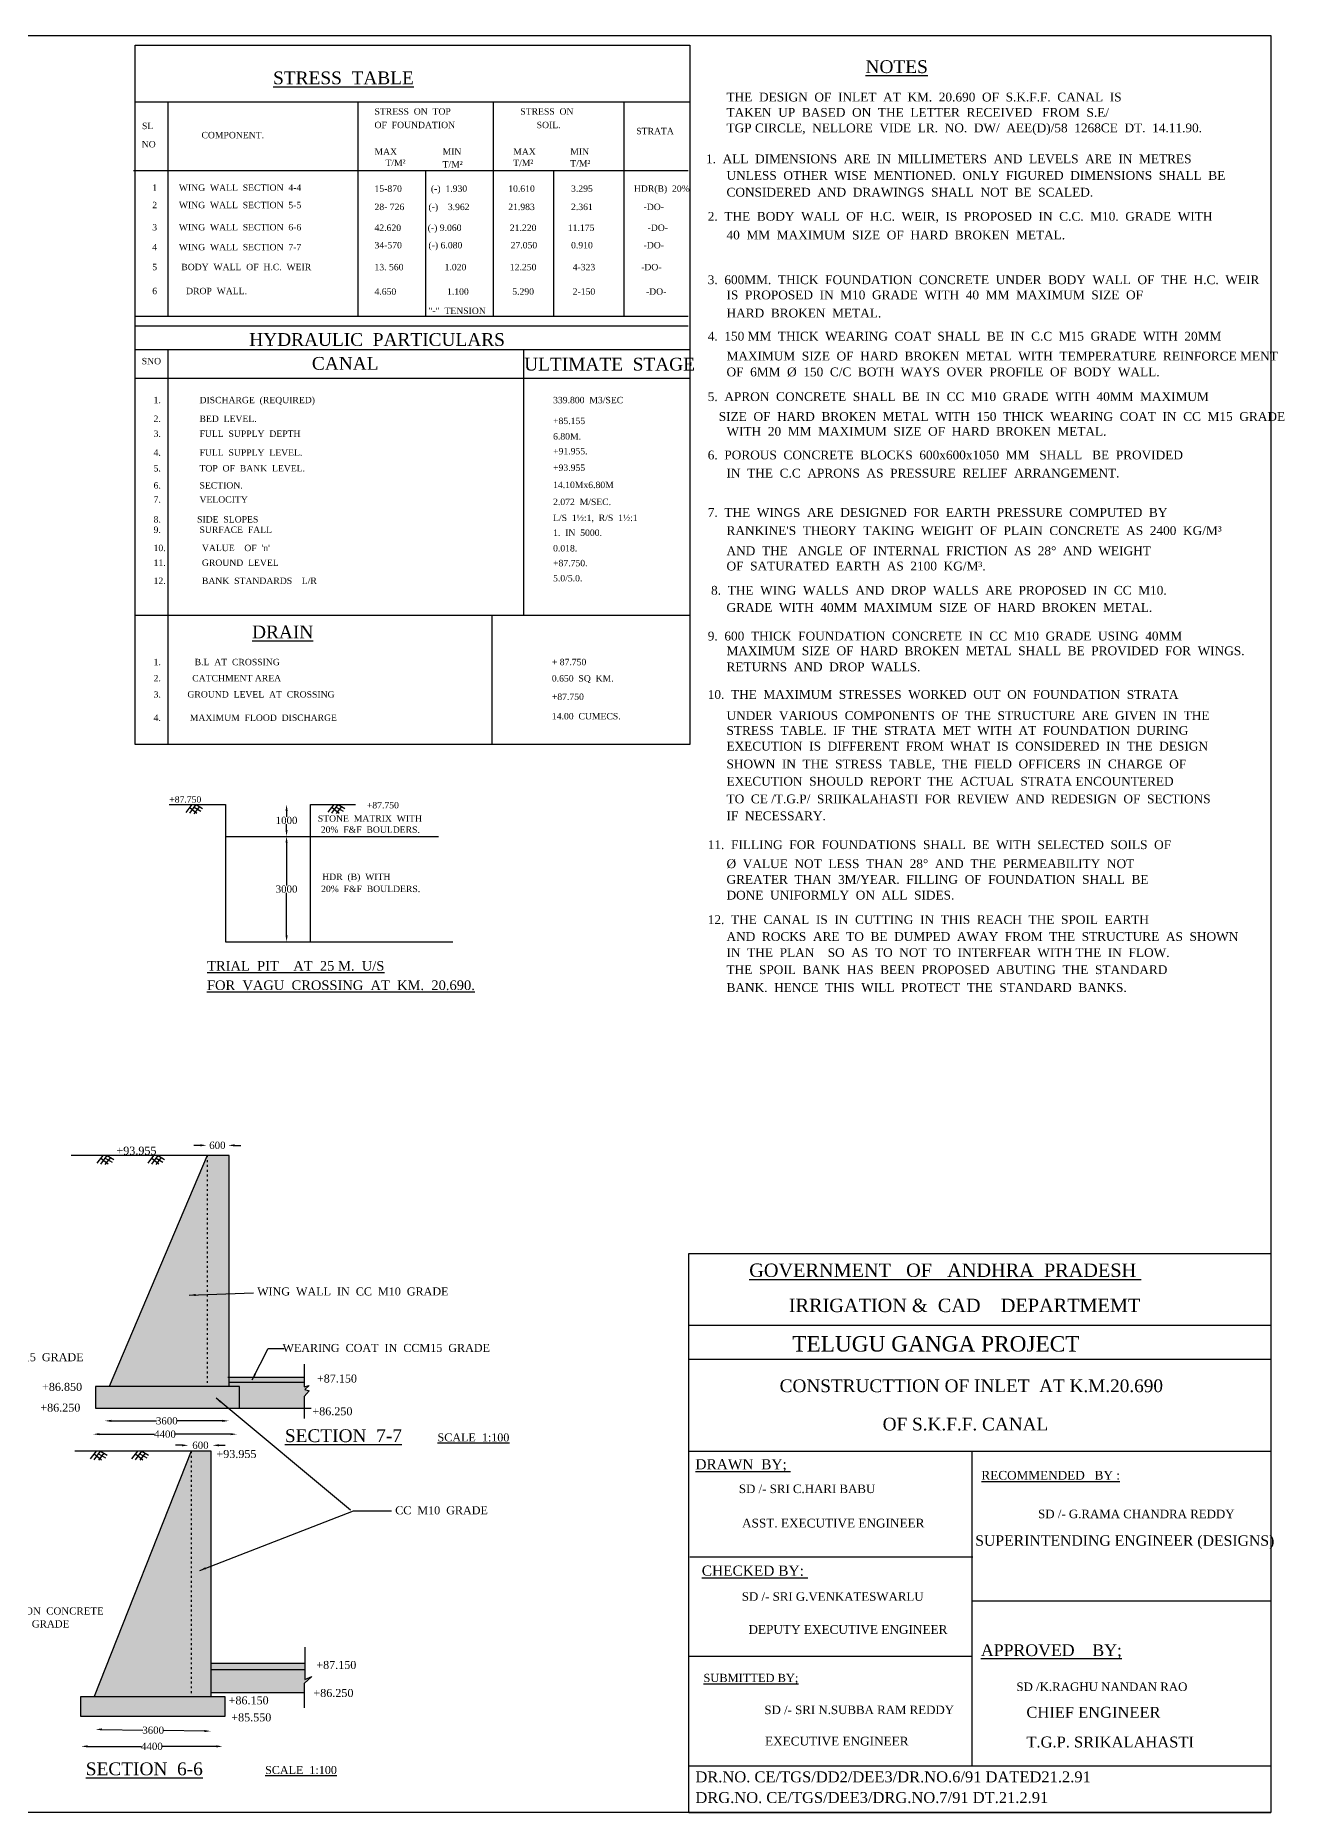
# Model space of a CAD drawing. Header units: millimetres. Extents: x 8946 to 179991, y 2465 to 113489.
# Drawn here: x 101933 to 179991, y 2465 to 113489 of the extents above; entities that cross this region are included whole.
import ezdxf

# ---------------------------------------------------------------- set-up
doc = ezdxf.new("R2010")
doc.units = ezdxf.units.MM
doc.header["$MEASUREMENT"] = 0
doc.header["$PDMODE"] = 66
doc.header["$PDSIZE"] = 170
doc.linetypes.add('ACAD_ISO03W100', pattern=[30, 12, -18])
for name, color, linetype in [('DIM', 5, 'Continuous'), ('DOT LINE', 3, 'ACAD_ISO03W100'), ('DWG. LINE', 1, 'Continuous'), ('HATCH', 2, 'Continuous'), ('RAILING', 4, 'Continuous'), ('TEXT', 7, 'Continuous')]:
    doc.layers.add(name, color=color, linetype=linetype)
doc.layers.add('TITLE', color=7, linetype='Continuous', lineweight=30)
doc.styles.get("Standard").update_dxf_attribs({"font": 'TIMES.TTF', "height": 450})
doc.dimstyles.get("Standard").update_dxf_attribs({"dimtxt": 450, "dimasz": 400, "dimexe": 0.18, "dimexo": 0.0625, "dimgap": 0.09, "dimtad": 0, "dimtih": 1, "dimtoh": 1, "dimdec": 1, "dimzin": 0, "dimdsep": 46, "dimtxsty": 'Standard', "dimcen": 0.09, "dimse1": 1, "dimse2": 1, "dimclrd": 5, "dimclre": 5, "dimclrt": 4, "dimadec": 0, "dimazin": 0, "dimtfac": 1, "dimtdec": 1, "dimtofl": 0, "dimtmove": 0, "dimatfit": 3, "dimfxl": 1, "dimtolj": 1, "dimtzin": 0, "dimarcsym": 0})

# ---------------------------------------------------------------- blocks, each defined once
blk = doc.blocks.new('*D61')
at = {"layer": 'Defpoints', "color": 0}
for p in [(112624, 44160), (113973, 44160), (113973, 44147)]:
    blk.add_point(p, dxfattribs=at)
at = {"layer": 'DIM', "color": 5, "lineweight": -2}
for p, q in [((112224, 44147), (111824, 44147)), ((114373, 44147), (114773, 44147))]:
    blk.add_line(p, q, dxfattribs=at)
at = {"layer": 'DIM', "color": 5}
for points in [[(112224, 44214), (112224, 44081), (112624, 44147)], [(114373, 44214), (114373, 44081), (113973, 44147)]]:
    blk.add_solid(points, dxfattribs=at)
at = {"layer": 'DIM', "color": 4, "insert": (113298, 44147), "char_height": 450, "attachment_point": 5}
blk.add_mtext('\\A1;600', dxfattribs=at)
blk = doc.blocks.new('*D62')
at = {"layer": 'Defpoints', "color": 0}
for p in [(106272, 26949), (114004, 26949), (114004, 26933)]:
    blk.add_point(p, dxfattribs=at)
at = {"layer": 'DIM', "color": 5, "lineweight": -2}
for p, q in [((106672, 26933), (109499, 26933)), ((113604, 26933), (110777, 26933))]:
    blk.add_line(p, q, dxfattribs=at)
at = {"layer": 'DIM', "color": 5}
for points in [[(106672, 27000), (106672, 26866), (106272, 26933)], [(113604, 27000), (113604, 26866), (114004, 26933)]]:
    blk.add_solid(points, dxfattribs=at)
at = {"layer": 'DIM', "color": 4, "insert": (110138, 26933), "char_height": 450, "attachment_point": 5}
blk.add_mtext('\\A1;3600', dxfattribs=at)
blk = doc.blocks.new('*D63')
at = {"layer": 'Defpoints', "color": 0}
for p in [(105527, 26125), (114521, 26125), (114521, 26100)]:
    blk.add_point(p, dxfattribs=at)
at = {"layer": 'DIM', "color": 5, "lineweight": -2}
for p, q in [((105927, 26100), (109376, 26100)), ((114121, 26100), (110671, 26100))]:
    blk.add_line(p, q, dxfattribs=at)
at = {"layer": 'DIM', "color": 5}
for points in [[(105927, 26167), (105927, 26034), (105527, 26100)], [(114121, 26167), (114121, 26034), (114521, 26100)]]:
    blk.add_solid(points, dxfattribs=at)
at = {"layer": 'DIM', "color": 4, "insert": (110024, 26100), "char_height": 450, "attachment_point": 5}
blk.add_mtext('\\A1;4400', dxfattribs=at)
blk = doc.blocks.new('*D64')
at = {"layer": 'Defpoints', "color": 0}
for p in [(111484, 25393), (112995, 25405), (112995, 25393)]:
    blk.add_point(p, dxfattribs=at)
at = {"layer": 'DIM', "color": 5, "lineweight": -2}
for p, q in [((111084, 25405), (110684, 25405)), ((113395, 25405), (113795, 25405))]:
    blk.add_line(p, q, dxfattribs=at)
at = {"layer": 'DIM', "color": 5}
for points in [[(111084, 25471), (111084, 25338), (111484, 25405)], [(113395, 25471), (113395, 25338), (112995, 25405)]]:
    blk.add_solid(points, dxfattribs=at)
at = {"layer": 'DIM', "color": 4, "insert": (112240, 25405), "char_height": 450, "attachment_point": 5}
blk.add_mtext('\\A1;600', dxfattribs=at)
blk = doc.blocks.new('*D65')
at = {"layer": 'Defpoints', "color": 0}
for p in [(105687, 7658), (112883, 7546), (112883, 7546)]:
    blk.add_point(p, dxfattribs=at)
at = {"layer": 'DIM', "color": 5, "lineweight": -2}
for p, q in [((106087, 7652), (108646, 7612)), ((112483, 7552), (109924, 7592))]:
    blk.add_line(p, q, dxfattribs=at)
at = {"layer": 'DIM', "color": 5}
for points in [[(106088, 7718), (106086, 7585), (105687, 7658)], [(112484, 7619), (112482, 7485), (112883, 7546)]]:
    blk.add_solid(points, dxfattribs=at)
at = {"layer": 'DIM', "color": 4, "insert": (109285, 7602), "char_height": 450, "attachment_point": 5}
blk.add_mtext('\\A1;3600', dxfattribs=at)
blk = doc.blocks.new('*D66')
at = {"layer": 'Defpoints', "color": 0}
for p in [(104788, 6685), (113626, 6685), (113626, 6595)]:
    blk.add_point(p, dxfattribs=at)
at = {"layer": 'DIM', "color": 5, "lineweight": -2}
for p, q in [((105188, 6595), (108560, 6595)), ((113226, 6595), (109855, 6595))]:
    blk.add_line(p, q, dxfattribs=at)
at = {"layer": 'DIM', "color": 5}
for points in [[(105188, 6661), (105188, 6528), (104788, 6595)], [(113226, 6661), (113226, 6528), (113626, 6595)]]:
    blk.add_solid(points, dxfattribs=at)
at = {"layer": 'DIM', "color": 4, "insert": (109207, 6595), "char_height": 450, "attachment_point": 5}
blk.add_mtext('\\A1;4400', dxfattribs=at)
blk = doc.blocks.new('*D71')
at = {"layer": 'Defpoints', "color": 0}
for p in [(117623, 65447), (117623, 63451), (117623, 63451)]:
    blk.add_point(p, dxfattribs=at)
at = {"layer": 'DIM', "color": 5, "lineweight": -2}
for p, q in [((117623, 65047), (117623, 64678)), ((117623, 63851), (117623, 64220))]:
    blk.add_line(p, q, dxfattribs=at)
at = {"layer": 'DIM', "color": 5}
for points in [[(117556, 65047), (117689, 65047), (117623, 65447)], [(117556, 63851), (117689, 63851), (117623, 63451)]]:
    blk.add_solid(points, dxfattribs=at)
at = {"layer": 'DIM', "color": 4, "insert": (117623, 64449), "char_height": 450, "attachment_point": 5}
blk.add_mtext('\\A1;1000', dxfattribs=at)
blk = doc.blocks.new('*D72')
at = {"layer": 'Defpoints', "color": 0}
for p in [(117623, 63451), (117623, 56865), (117623, 56865)]:
    blk.add_point(p, dxfattribs=at)
at = {"layer": 'DIM', "color": 5, "lineweight": -2}
for p, q in [((117623, 63051), (117623, 60387)), ((117623, 57265), (117623, 59929))]:
    blk.add_line(p, q, dxfattribs=at)
at = {"layer": 'DIM', "color": 5}
for points in [[(117556, 63051), (117689, 63051), (117623, 63451)], [(117556, 57265), (117689, 57265), (117623, 56865)]]:
    blk.add_solid(points, dxfattribs=at)
at = {"layer": 'DIM', "color": 4, "insert": (117623, 60158), "char_height": 450, "attachment_point": 5}
blk.add_mtext('\\A1;3000', dxfattribs=at)

msp = doc.modelspace()

# ---------------------------------------------------------------- hatches: boundary and pattern name
at = {"layer": 'HATCH'}
h = msp.add_hatch(dxfattribs=at)
h.set_pattern_fill('AR-CONC', color=256, scale=100, style=0)
h.set_pattern_definition([(50, (0, 0), (717.2602, -62.752), [75, -825]), (355, (0, 0), (-138.7513, 752.192), [60, -660]), (100.4514, (59.8, -5.2), (578.5094, 689.4395), [63.74, -701.142]), (46.1842, (0, 200), (1067.241, -165.519), [112.5, -1237.5]), (96.6356, (88.9, 186.2), (934.663, 974.118), [95.61, -1051.713]), (351.1842, (0, 200), (934.662, 974.119), [90, -990]), (21, (100, 150), (596.907, -402.619), [75, -825]), (326, (100, 150), (243.3153, 725.15), [60, -660]), (71.4514, (149.74, 116.45), (840.2226, 322.5305), [63.74, -701.142]), (37.5, (0, 0), (12.15986, 332.89385), [0, -652, 0, -670, 0, -662.5]), (7.5, (0, 0), (263.0695, 394.4117), [0, -382, 0, -637, 0, -252.5]), (327.5, (-223, 0), (533.82244, -22.55487), [0, -250, 0, -780, 0, -1035]), (317.5, (-323, 0), (583.1862, 100.105), [0, -325, 0, -518, 0, -735])])
h.paths.add_polyline_path([(44416.05, 17829.26), (24796, 17829.26), (24796, 18334.08), (12456.48, 18334.08), (12456.48, 17926.34), (12459.24, 17495.77), (12811.1, 17419.47), (12281.7, 16892.54), (12559.91, 16919.8), (12559.91, 15025.64), (44416.05, 15025.64)])
h.paths.add_polyline_path([(41916.82, 38096.92), (41846.87, 38096.92), (27265.42, 21196.27), (41916.82, 21196.27)])
h.paths.add_polyline_path([(42756.68, 38096.92), (41916.82, 38096.92), (41916.82, 21196.27), (42756.68, 21196.27)])
h.paths.add_polyline_path([(72435.04, 28107.46), (76927.14, 28107.46), (76927.14, 29308.18), (76095.23, 29308.18), (72518.27, 29308.18), (72518.27, 29084.36), (65031.42, 29084.36), (65031.42, 28597.37), (65518.39, 28733.23), (64969.92, 28316.59), (64969.92, 27317.02), (72435.04, 27317.02)])
h.paths.add_polyline_path([(74269.1, 31675.54), (72518.27, 31675.54), (72518.27, 29308.18), (76095.23, 29308.18), (75453.9, 30209.44)])
h.paths.add_polyline_path([(79836.27, 32113.55), (73915.13, 32113.55), (74269.1, 31675.54), (79836.27, 31675.54)])
h.paths.add_polyline_path([(79791.96, 30937.61), (80151.09, 31273.99), (79836.27, 31170.84), (79836.27, 31675.54), (74269.1, 31675.54), (75453.9, 30209.44), (79791.96, 30209.44)])
h.paths.add_polyline_path([(73915.13, 32113.55), (72518.27, 32113.55), (72518.27, 31675.54), (74269.1, 31675.54)])
h.paths.add_polyline_path([(88410.3, 35784.56), (85862.76, 28833.67), (88410.3, 28833.67)])
h.paths.add_polyline_path([(89649.06, 35784.56), (88410.3, 35784.56), (88410.3, 28833.67), (89649.06, 28833.67)])
h.paths.add_polyline_path([(90523.43, 28833.67), (85108.03, 28833.67), (85108.03, 27549.58), (90523.43, 27549.58)])
h.paths.add_polyline_path([(95182.11, 28624.27), (94751.62, 28357.5), (95006.36, 28809.37), (95006.36, 29084.19), (89649.06, 29084.19), (89649.06, 28833.67), (90523.43, 28833.67), (90523.43, 27549.58), (94996.84, 27549.58), (94996.84, 28201.43)])
h.paths.add_polyline_path([(95006.36, 29417.75), (89649.06, 29417.75), (89649.06, 29084.19), (95006.36, 29084.19)])
h.paths.add_polyline_path([(93412.99, 22287.79), (91954.57, 22287.79), (91954.57, 9844.51), (93412.99, 9844.51)])
h.paths.add_polyline_path([(91954.57, 22287.79), (86837.53, 9844.51), (91954.57, 9844.51)])
h.paths.add_polyline_path([(94304.45, 9844.51), (86148.08, 9844.51), (86148.08, 8524.1), (94304.45, 8524.1)])
h.paths.add_polyline_path([(100796, 9675.02), (100622.95, 9640.57), (100622.95, 10063.84), (93412.99, 10063.84), (93412.99, 9844.51), (94304.45, 9844.51), (94304.45, 8524.1), (100574.53, 8524.1), (100574.53, 9070.3), (100756.93, 9438.15), (100429.29, 9239.04)])
h.paths.add_polyline_path([(100622.95, 10539.64), (93412.99, 10539.64), (93412.99, 10063.84), (100622.95, 10063.84)])
h.paths.add_polyline_path([(111664.31, 25041.19), (105602.65, 9710.55), (111664.31, 9710.55)])
h.paths.add_polyline_path([(112901.61, 25041.19), (111664.31, 25041.19), (111664.31, 9710.55), (112901.61, 9710.55)])
h.paths.add_polyline_path([(113756.35, 9710.55), (104774.25, 9710.55), (104774.25, 8469.24), (113756.35, 8469.24)])
h.paths.add_polyline_path([(119208.53, 10965.13), (118771.86, 10777.39), (118771.86, 11393.17), (112901.61, 11393.17), (112901.61, 9965.8), (118723.16, 9965.8), (118723.16, 10530.78)])
h.paths.add_polyline_path([(118771.86, 11796.43), (112901.61, 11796.43), (112901.61, 11393.17), (118771.86, 11393.17)])
h.paths.add_polyline_path([(119042.56, 28808.42), (118754.43, 28887.4), (119029.98, 29144.54), (118719.45, 29051.53), (118719.45, 29651.43), (114029.48, 29651.43), (114029.48, 29077.7), (114681.01, 29077.7), (114681.01, 27724.49), (118718.05, 27724.49), (118718.05, 28463.25)])
h.paths.add_polyline_path([(114681.01, 29077.7), (105679.86, 29077.7), (105679.86, 27724.49), (114681.01, 27724.49)])
h.paths.add_polyline_path([(112654.29, 43519.47), (106540.67, 29077.7), (112654.29, 29077.7)])
h.paths.add_polyline_path([(114029.48, 43519.47), (112654.29, 43519.47), (112654.29, 29077.7), (114029.48, 29077.7)])

# ---------------------------------------------------------------- linework, layer by layer
at = {"layer": 'DOT LINE', "ltscale": 10}
for points in [[(112654.29, 43519.47), (112654.29, 29077.7)], [(111664.31, 25041.19), (111664.31, 9710.55)]]:
    msp.add_lwpolyline(points, dxfattribs=at)
at = {"layer": 'DWG. LINE'}
for points in [[(110291.48, 65438.53), (113814.97, 65438.53), (113814.97, 56864.77), (119117.83, 56864.77), (119117.83, 65444.19), (121930.77, 65444.19)], [(113814.97, 63450.78), (119117.83, 63450.78)], [(119117.83, 63450.78), (127125.84, 63450.78)], [(119117.83, 56864.77), (128021.77, 56864.77)], [(114029.48, 29077.7), (114029.48, 43519.47), (104162.47, 43519.47)], [(112654.29, 43519.47), (106540.67, 29077.7)], [(118719.45, 30465.1), (118719.45, 29051.53), (119029.98, 29144.54), (118754.43, 28887.4), (119042.56, 28808.42), (118718.05, 28463.25), (118718.05, 27080.1)], [(105679.86, 29077.7), (105679.86, 27724.49), (119152.9, 27724.49)], [(114681.01, 27724.49), (114681.01, 29077.7), (105679.86, 29077.7)], [(118719.45, 29651.43), (113953.28, 29651.43)], [(118719.45, 29337.75), (114044.11, 29337.75)], [(112901.61, 9710.55), (112901.61, 25041.19), (104380, 25041.19)], [(111664.31, 25041.19), (105601.02, 9706.43)], [(118771.86, 12786.54), (118771.86, 10777.39), (119208.53, 10965.13), (118723.16, 10530.78), (118723.16, 9009.85)], [(112901.61, 11796.43), (118771.86, 11796.43)], [(112901.61, 11393.17), (118771.86, 11393.17)], [(112901.61, 9965.8), (118723.16, 9965.8)]]:
    msp.add_lwpolyline(points, dxfattribs=at)
msp.add_lwpolyline([(104774.25, 9710.55), (113756.35, 9710.55), (113756.35, 8469.24), (104774.25, 8469.24)], close=True, dxfattribs=at)
at = {"layer": 'HATCH'}
for points in [[(111344.99, 64953.7), (111713.06, 65438.53)], [(111576.12, 64898.4), (111971.28, 65438.53), (112378.18, 65191.58)], [(111579.97, 65263.23), (112022.15, 64902.31)], [(112174.73, 65315.05), (111834.34, 64867.13)], [(111847.21, 65268.93), (112272.55, 65023.49)], [(120226.35, 64959.37), (120594.41, 65444.19)], [(120457.47, 64904.07), (120852.64, 65444.19), (121259.54, 65197.24)], [(120461.33, 65268.9), (120903.5, 64907.98)], [(121056.09, 65320.72), (120715.7, 64872.8)], [(120728.56, 65274.6), (121153.9, 65029.16)], [(105785.2, 43034.65), (106153.26, 43519.47)], [(106016.32, 42979.35), (106411.49, 43519.47), (106818.39, 43272.52)], [(106020.18, 43344.17), (106462.35, 42983.25)], [(106614.94, 43395.99), (106274.55, 42948.07)], [(106287.41, 43349.88), (106712.75, 43104.43)], [(108963.91, 43034.65), (109331.97, 43519.47)], [(109195.04, 42979.35), (109590.2, 43519.47), (109997.1, 43272.52)], [(109198.89, 43344.17), (109641.06, 42983.25)], [(109793.65, 43395.99), (109453.26, 42948.07)], [(109466.13, 43349.88), (109891.47, 43104.43)], [(105370.07, 24556.37), (105738.14, 25041.19)], [(105601.2, 24501.07), (105996.36, 25041.19), (106403.27, 24794.25)], [(105605.06, 24865.9), (106047.23, 24504.98)], [(106199.81, 24917.72), (105859.43, 24469.8)], [(105872.29, 24871.6), (106297.63, 24626.16)], [(107955.74, 24556.37), (108323.8, 25041.19)], [(108186.87, 24501.07), (108582.03, 25041.19), (108988.93, 24794.25)], [(108190.72, 24865.9), (108632.89, 24504.98)], [(108785.48, 24917.72), (108445.09, 24469.8)], [(108457.95, 24871.6), (108883.29, 24626.16)]]:
    msp.add_lwpolyline(points, dxfattribs=at)
at = {"layer": 'RAILING'}
msp.add_lwpolyline([(108169.02, 112881.5), (142836.03, 112881.5), (142836.03, 69195.61), (108169.02, 69195.61)], close=True, dxfattribs=at)
for points in [[(108169.02, 109352.42), (142836.03, 109352.42)], [(110208.75, 109352.42), (110208.75, 95960.28)], [(122072.32, 109352.42), (122072.32, 95960.28)], [(130530.26, 109352.42), (130530.26, 95960.28)], [(138704.78, 109352.42), (138704.78, 95960.28)], [(108054.26, 105062.03), (142721.27, 105062.03)], [(126311.84, 105062.03), (126311.84, 95960.28)], [(134310.21, 105062.03), (134310.21, 95960.28)], [(108169.02, 95960.28), (142721.27, 95960.28)], [(108169.02, 95345.97), (142721.27, 95345.97)], [(108169.02, 93882.07), (142836.03, 93882.07)], [(110208.75, 93882.07), (110208.75, 69195.61)], [(132432.38, 93882.07), (132432.38, 77276.15)], [(108169.02, 92071.39), (142836.03, 92071.39)], [(108169.02, 77276.15), (142836.03, 77276.15)], [(130441.93, 77276.15), (130441.93, 69195.61)]]:
    msp.add_lwpolyline(points, dxfattribs=at)
at = {"layer": 'TITLE', "lineweight": 30}
for p, q in [((142754.45, 37387.17), (179128.64, 37387.17)), ((179128.64, 37387.17), (179128.64, 2465.35)), ((142754.45, 32910.62), (179128.64, 32910.62)), ((142754.45, 30777.62), (179128.64, 30777.62)), ((142754.45, 25046.48), (179128.64, 25046.48)), ((142830.23, 18426.84), (160521.68, 18426.84)), ((142754.45, 12238.64), (160445.9, 12238.64)), ((179128.64, 5354.5), (142754.45, 5354.5)), ((142754.45, 2465.35), (179128.64, 2465.35))]:
    msp.add_line(p, q, dxfattribs=at)
at = {"layer": 'TITLE'}
msp.add_lwpolyline([(8945.6, 113489.04), (179128.64, 113489.04), (179128.64, 2465.35), (8945.6, 2465.35)], close=True, dxfattribs=at)
msp.add_lwpolyline([(142754.45, 2465.35), (142754.45, 37387.17)], dxfattribs=at)
at = {"layer": 'TITLE', "lineweight": 30}
for points in [[(160445.9, 25046.48), (160445.9, 5354.5)], [(160445.9, 15692.47), (179128.64, 15692.47)]]:
    msp.add_lwpolyline(points, dxfattribs=at)

# ---------------------------------------------------------------- texts
at = {"layer": 'TEXT'}
for s, height, p in [('%%USTRESS  TABLE', 800, (116780.05, 110444.47)), ('%%UNOTES', 800, (153807.77, 111146.05)), ('THE  DESIGN  OF  INLET  AT  KM.  20.690  OF  S.K.F.F.  CANAL  IS', 550, (145119.83, 109371.21)), ('STRESS  ON  TOP  ', 400, (123118.96, 108545.08)), ('STRESS  ON', 400, (132232.89, 108545.08)), ('TAKEN  UP  BASED  ON  THE  LETTER  RECEIVED   FROM  S.E/', 550, (145119.83, 108412.53)), ('SL', 400, (108586.08, 107641.23)), ('OF  FOUNDATION', 400, (123118.96, 107701.27)), ('SOIL.', 400, (133254.01, 107701.27)), ('STRATA', 400, (139479.03, 107323.04)), ('TGP CIRCLE,  NELLORE  VIDE  LR.  NO.  DW/  AEE(D)/58  1268CE  DT.  14.11.90.', 550, (145119.83, 107442.94)), ('NO', 400, (108569.83, 106497.11)), ('COMPONENT.', 400, (112303.96, 107070.28)), ('MAX', 400, (123118.96, 106039.04)), ('T/M²', 400, (123801.3, 105338.77)), ('T/M²', 400, (127374.15, 105242.32)), ('MIN', 400, (127374.15, 106039.04)), ('T/M²', 400, (131789.39, 105332.11)), ('MAX', 400, (131789.39, 106039.04)), ('T/M²', 400, (135354.44, 105302.93)), ('MIN', 400, (135354.44, 106039.04)), (' 1.  ALL  DIMENSIONS  ARE  IN  MILLIMETERS  AND  LEVELS  ARE  IN  METRES', 550, (143629.26, 105506.53)), ('UNLESS  OTHER  WISE  MENTIONED.  ONLY  FIGURED  DIMENSIONS  SHALL  BE', 550, (145119.83, 104471.58)), ('1         WING  WALL  SECTION  4-4  ', 400, (109228.64, 103787.19)), ('15-870            (-)  1.930                 10.610               3.295                 HDR(B)  20%%%      ', 400, (123118.96, 103724.83)), ('CONSIDERED  AND  DRAWINGS  SHALL  NOT  BE  SCALED.', 550, (145119.83, 103425.74)), ('2         WING  WALL  SECTION  5-5', 400, (109228.64, 102699.96)), ('28- 726          (-)    3.962                21.983               2.361                     -DO-        ', 400, (123118.96, 102582.23)), ('2.  THE  BODY  WALL  OF  H.C.  WEIR,  IS  PROPOSED  IN  C.C.  M10.  GRADE  WITH', 550, (143946.17, 101917.56)), ('3         WING  WALL  SECTION  6-6', 400, (109228.64, 101313.11)), ('42.620           (-) 9.060                    21.220             11.175                      -DO- ', 400, (123118.96, 101281.53)), ('40  MM  MAXIMUM  SIZE  OF  HARD  BROKEN  METAL.', 550, (145119.83, 100751.88)), ('4         WING  WALL  SECTION  7-7', 400, (109228.64, 100071.25)), ('34-570           (-) 6.080                    27.050              0.910                     -DO-        ', 400, (123118.96, 100190.8)), ('5          BODY  WALL  OF  H.C.  WEIR', 400, (109228.64, 98827.94)), ('13. 560                 1.020                  12.250               4-323                   -DO-     ', 400, (123118.96, 98821.48)), ('6            DROP  WALL.', 400, (109228.64, 97328.74)), ('3.  600MM.  THICK  FOUNDATION  CONCRETE  UNDER  BODY  WALL  OF  THE  H.C.  WEIR', 550, (143946.17, 97955.05)), ('4.650                     1.100                  5.290                2-150                     -DO-     ', 400, (123118.96, 97294.53)), ('IS  PROPOSED  IN  M10  GRADE  WITH  40  MM  MAXIMUM  SIZE  OF', 550, (145119.83, 97007.26)), ('"-"  TENSION', 400, (126492.17, 96092.23)), ('HARD  BROKEN  METAL.', 550, (145119.83, 95874.26)), ('HYDRAULIC  PARTICULARS', 800, (115291.27, 94095.51)), ('4.  150 MM  THICK  WEARING  COAT  SHALL  BE  IN  C.C  M15  GRADE  WITH  20MM', 550, (143946.17, 94428.84)), ('SNO', 400, (108569.83, 92948.65)), ('CANAL', 800, (119205.59, 92605.74)), ('ULTIMATE  STAGE', 800, (132474.65, 92556.57)), ('MAXIMUM  SIZE  OF  HARD  BROKEN  METAL  WITH  TEMPERATURE  REINFORCE MENT', 550, (145119.83, 93186.91)), ('OF  6MM  %%C  150  C/C  BOTH  WAYS  OVER  PROFILE  OF  BODY  WALL.', 550, (145119.83, 92195.54)), ('5.  APRON  CONCRETE  SHALL  BE  IN  CC  M10  GRADE  WITH  40MM  MAXIMUM', 550, (143946.17, 90651.74)), ('1.                DISCHARGE  (REQUIRED)', 400, (109311.07, 90514.19)), ('339.800  M3/SEC', 400, (134279.82, 90514.19)), ('SIZE  OF  HARD  BROKEN  METAL  WITH  150  THICK  WEARING  COAT  IN  CC  M15  GRADE', 550, (144636.28, 89409.48)), ('2.                BED  LEVEL.     ', 400, (109311.07, 89346.1)), ('+85.155', 400, (134279.82, 89211.7)), ('WITH  20  MM  MAXIMUM  SIZE  OF  HARD  BROKEN  METAL.', 550, (145119.83, 88483.8)), ('3.                FULL  SUPPLY  DEPTH            ', 400, (109311.07, 88413.74)), ('6.80M.', 400, (134279.82, 88244.29)), ('+91.955.', 400, (134279.82, 87318.67)), ('4.                FULL  SUPPLY  LEVEL.     ', 400, (109311.07, 87234.27)), ('5.                TOP  OF  BANK  LEVEL.', 400, (109311.07, 86251.24)), ('+93.955', 400, (134279.82, 86290.32)), ('6.  POROUS  CONCRETE  BLOCKS  600x600x1050  MM   SHALL   BE  PROVIDED  ', 550, (143946.17, 87006.78)), ('6.                SECTION.    ', 400, (109311.07, 85182.96)), ('14.10Mx6.80M', 400, (134279.82, 85212.9)), ('IN  THE  C.C  APRONS  AS  PRESSURE  RELIEF  ARRANGEMENT.', 550, (145119.83, 85873.79)), ('7.                VELOCITY   ', 400, (109311.07, 84301.27)), ('2.072  M/SEC.', 400, (134279.82, 84152.06)), ('8.               SIDE  SLOPES      ', 400, (109311.07, 83060.69)), ('L/S  1½:1,  R/S  1½:1', 400, (134279.82, 83154.18)), ('7.  THE  WINGS  ARE  DESIGNED  FOR  EARTH  PRESSURE  COMPUTED  BY', 550, (143946.17, 83415.6)), ('9.                SURFACE  FALL  ', 400, (109311.07, 82412.09)), ('1.  IN  5000.', 400, (134279.82, 82228.57)), ("RANKINE'S  THEORY  TAKING  WEIGHT  OF  PLAIN  CONCRETE  AS  2400  KG/M³", 550, (145119.83, 82282.61)), ("10.               VALUE    OF  'n'  ", 400, (109311.07, 81273.18)), ('0.018.', 400, (134279.82, 81253.54)), ('AND  THE   ANGLE  OF  INTERNAL  FRICTION  AS  28%%D  AND  WEIGHT', 550, (145119.83, 81018.88)), ('11.               GROUND  LEVEL', 400, (109311.07, 80350.95)), ('+87.750.', 400, (134279.82, 80328.71)), ('OF  SATURATED  EARTH  AS  2100  KG/M³.', 550, (145119.83, 80066.49)), ('12.               BANK  STANDARDS    L/R  ', 400, (109311.07, 79222.39)), ('5.0/5.0.', 400, (134279.82, 79384.15)), (' 8.  THE  WING  WALLS  AND  DROP  WALLS  ARE  PROPOSED  IN  CC  M10.', 550, (143946.17, 78552.2)), ('GRADE  WITH  40MM  MAXIMUM  SIZE  OF  HARD  BROKEN  METAL.', 550, (145119.83, 77479.09)), ('%%UDRAIN', 800, (115464.97, 75823.94)), ('9.  600  THICK  FOUNDATION  CONCRETE  IN  CC  M10  GRADE  USING  40MM', 550, (143946.17, 75692.44)), ('1.              B.L  AT  CROSSING', 400, (109311.07, 74145.65)), ('+ 87.750', 400, (134203.84, 74145.65)), ('MAXIMUM  SIZE  OF  HARD  BROKEN  METAL  SHALL  BE  PROVIDED  FOR  WINGS.', 550, (145119.83, 74771.14)), ('2.             CATCHMENT AREA', 400, (109311.07, 73137.45)), ('0.650  SQ  KM.', 400, (134203.84, 73123.93)), ('RETURNS  AND  DROP  WALLS.', 550, (145119.83, 73768.87)), ('3.           GROUND  LEVEL  AT  CROSSING  ', 400, (109311.07, 72124.89)), ('+87.750', 400, (134203.84, 71978.38)), ('10.  THE  MAXIMUM  STRESSES  WORKED  OUT  ON  FOUNDATION  STRATA', 550, (143946.17, 72043.08)), ('4.            MAXIMUM  FLOOD  DISCHARGE    ', 400, (109311.07, 70666.22)), ('14.00  CUMECS.', 400, (134203.84, 70761.6)), ('UNDER  VARIOUS  COMPONENTS  OF  THE  STRUCTURE  ARE  GIVEN  IN  THE', 550, (145119.83, 70724.88)), ('STRESS  TABLE.  IF  THE  STRATA  MET  WITH  AT  FOUNDATION  DURING', 550, (145119.83, 69795.49)), ('EXECUTION  IS  DIFFERENT  FROM  WHAT  IS  CONSIDERED  IN  THE  DESIGN', 550, (145119.83, 68815.01)), ('SHOWN  IN  THE  STRESS  TABLE,  THE  FIELD  OFFICERS  IN  CHARGE  OF', 550, (145119.83, 67700.07)), ('EXECUTION  SHOULD  REPORT  THE  ACTUAL  STRATA ENCOUNTERED', 550, (145119.83, 66621.55)), ('+87.750', 400, (110291.48, 65559.79)), ('+87.750', 400, (122641.37, 65199.82)), ('TO  CE /T.G.P/  SRIIKALAHASTI  FOR  REVIEW  AND  REDESIGN  OF  SECTIONS', 550, (145119.83, 65516.97)), ('STONE  MATRIX  WITH', 400, (119573.75, 64370.21)), ('IF  NECESSARY.', 550, (145119.83, 64460.23)), ('20%%%  F&F  BOULDERS.', 400, (119760.41, 63674.01)), ('11.  FILLING  FOR  FOUNDATIONS  SHALL  BE  WITH  SELECTED  SOILS  OF', 550, (143946.17, 62657.29)), ('HDR  (B)  WITH', 400, (119852.06, 60728.07)), ('%%C  VALUE  NOT  LESS  THAN  28%%D  AND  THE  PERMEABILITY  NOT  ', 550, (145119.83, 61469.83)), ('20%%%  F&F  BOULDERS.', 400, (119781.54, 59970.71)), ('DONE  UNIFORMLY  ON  ALL  SIDES.', 550, (145119.83, 59505.28)), ('GREATER  THAN  3M/YEAR.  FILLING  OF  FOUNDATION  SHALL  BE', 550, (145119.83, 60485.76)), ('12.  THE  CANAL  IS  IN  CUTTING  IN  THIS  REACH  THE  SPOIL  EARTH', 550, (143946.17, 57975.13)), ('AND  ROCKS  ARE  TO  BE  DUMPED  AWAY  FROM  THE  STRUCTURE  AS  SHOWN', 550, (145119.83, 56918.4)), ('IN  THE  PLAN    SO  AS  TO  NOT  TO  INTERFEAR  WITH THE  IN  FLOW.', 550, (145119.83, 55916.13)), ('THE  SPOIL  BANK  HAS  BEEN  PROPOSED  ABUTING  THE  STANDARD', 550, (145119.83, 54848.73)), ('BANK.  HENCE  THIS  WILL  PROTECT  THE  STANDARD  BANKS.', 550, (145119.83, 53731.68)), ('+93.955', 500, (106989.29, 43565.65)), ('WING  WALL  IN  CC  M10  GRADE', 500, (115784.64, 34769.53)), ('WEARING  COAT  IN  M15  GRADE', 500, (92976.65, 30661.1)), ('WEARING  COAT  IN  CCM15  GRADE', 500, (117369.83, 31240.92)), ('+86.850', 500, (102341.26, 28806.77)), ('+87.150', 500, (119519.94, 29327.95)), ('+86.250', 500, (102232.31, 27508.41)), ('+86.250', 500, (119237.53, 27282.34)), ('+93.955', 500, (113239.03, 24612.09)), ('CC  M10  GRADE', 500, (124412.44, 21095.1)), ('IN  CC  M10  GRADE', 450, (97773.09, 14021.5)), ('FOUNDATION  CONCRETE', 450, (97806.71, 14830.13)), ('+87.150', 500, (119480.27, 11433.09)), ('+86.250', 500, (119301.01, 9680.5)), ('+86.150', 500, (114000.1, 9219.97)), ('+85.550', 500, (114166.55, 8158.18))]:
    msp.add_text(s, height=height, dxfattribs=at).set_placement(p)
at = {"layer": 'TITLE'}
for s, height, p in [('%%UTRIAL  PIT    AT  25 M.  U/S', 600, (112656.79, 55061.91)), ('%%UFOR  VAGU  CROSSING  AT  KM.  20.690.', 600, (112648.02, 53852.48)), ('%%USECTION  7-7', 800, (117516.94, 25607.21)), ('%%USCALE  1:100', 500, (127058.71, 25649.68)), ('%%USECTION  6-6', 800, (105072.43, 4792.16)), ('%%USCALE  1:100', 500, (116280.71, 4868.96))]:
    msp.add_text(s, height=height, dxfattribs=at).set_placement(p)
at = {"layer": 'TITLE', "lineweight": 30}
for s, height, p in [('%%UGOVERNMENT   OF   ANDHRA  PRADESH ', 837.7127, (146539.67, 35925.68)), ('IRRIGATION &  CAD    DEPARTMEMT ', 837.7127, (149011.66, 33728.75)), ('TELUGU GANGA PROJECT', 963.667, (149229.6, 31262.63)), ('CONSTRUCTTION OF INLET  AT K.M.20.690', 795.3462, (148440.23, 28726.41)), ('OF S.K.F.F. CANAL', 795.3462, (154878.23, 26332.44)), ('%%UDRAWN  BY; ', 636.3224, (143172.36, 23902.79)), ('%%URECOMMENDED   BY :', 546.078, (161049.22, 23260.29)), ('SD /- SRI C.HARI BABU', 533.05, (145893.19, 22420.39)), ('SD /- G.RAMA CHANDRA REDDY', 533.05, (164593, 20849.9)), ('ASST. EXECUTIVE ENGINEER', 546.8402, (146089.91, 20271.54)), ('SUPERINTENDING ENGINEER (DESIGNS)', 651.5543, (160661.37, 19128.49)), ('%%UCHECKED BY: ', 636.3224, (143573.32, 17254.44)), ('SD /- SRI G.VENKATESWARLU', 533.05, (146076.88, 15689.44)), ('DEPUTY EXECUTIVE ENGINEER', 546.8402, (146490.87, 13623.19)), ('%%UAPPROVED    BY;', 734.2182, (161020.04, 12236.75)), ('%%USUBMITTED BY;', 513.9557, (143677.81, 10614.03)), ('SD /K.RAGHU NANDAN RAO', 533.05, (163233.84, 10053.54)), ('SD /- SRI N.SUBBA RAM REDDY', 533.05, (147484.78, 8609.88)), ('CHIEF ENGINEER', 681.7253, (163863.48, 8383.18)), ('EXECUTIVE ENGINEER', 546.8402, (147528.04, 6650)), ('T.G.P. SRIKALAHASTI', 681.7253, (163863.48, 6526.25)), ('DR.NO. CE/TGS/DD2/DEE3/DR.NO.6/91 DATED21.2.91', 681.7253, (143175.85, 4348.03)), ('DRG.NO. CE/TGS/DEE3/DRG.NO.7/91 DT.21.2.91', 681.7253, (143175.85, 3056.53))]:
    msp.add_text(s, height=height, dxfattribs=at).set_placement(p)

# ---------------------------------------------------------------- dimensions: what is measured, and where the dimension line sits
at = {"layer": 'DIM'}
for p1, p2, distance, text, picture, middle in [((117622.53, 65446.59), (117622.53, 63450.78), 0, '1000', '*D71', (117622.53, 64448.68)), ((117622.53, 63450.78), (117622.53, 56864.77), 0, '3000', '*D72', (117622.53, 60157.77)), ((112624.2, 44160.27), (113972.77, 44160.27), -12.94, '600', '*D61', (113298.49, 44147.33)), ((106272.19, 26949.16), (114003.74, 26949.16), -16.23, '3600', '*D62', (110137.97, 26932.93)), ((105527.06, 26124.83), (114520.78, 26124.83), -24.56, '4400', '*D63', (110023.92, 26100.27)), ((111484.47, 25393.45), (112995.38, 25393.45), 11.35, '600', '*D64', (112239.93, 25404.8)), ((105686.91, 7658.01), (112882.65, 7545.78), 0, '3600', '*D65', (109284.78, 7601.89)), ((104787.78, 6684.83), (113626.5, 6684.83), -90.09, '4400', '*D66', (109207.14, 6594.74))]:
    dim = msp.add_aligned_dim(p1=p1, p2=p2, distance=distance, text=text, dimstyle='Standard', dxfattribs=at)
    dim.commit()
    dim.dimension.update_dxf_attribs({"geometry": picture, "text_midpoint": middle})

# ---------------------------------------------------------------- leaders
for points in [[(111542.35, 34786.96), (115551.92, 34922.73)], [(115471.11, 29491.29), (116462.68, 31444.54), (117482.38, 31444.54)], [(113213.01, 28362.81), (121620.57, 21374.14)], [(112197.56, 17586.56), (121796.03, 21302.42), (124188.55, 21302.42)]]:
    msp.add_leader(points, dimstyle='Standard', override={"dimgap": 0.09, "dimtad": 0}, dxfattribs=at)

doc.saveas('drawing.dxf')
